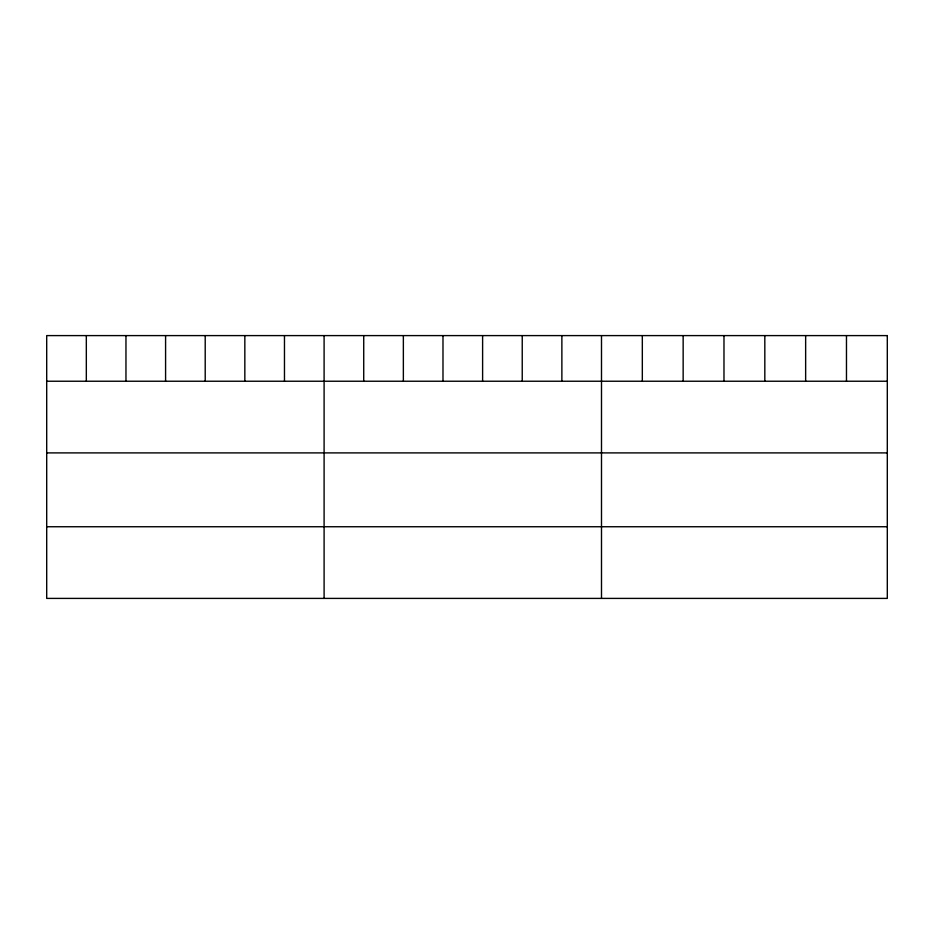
<?xml version="1.0" encoding="UTF-8"?>
<svg xmlns="http://www.w3.org/2000/svg" width="934" height="934" viewBox="0 0 934 934"><rect width="100%" height="100%" fill="white"/><g stroke="black" fill="none" stroke-linecap="round" stroke-linejoin="round"><path stroke-width="1.4" d="M46.7 381.235L887.3 381.235M46.7 452.897L887.3 452.897M46.7 526.741L887.3 526.741M846.473 335.598L846.473 381.235M805.645 335.598L805.645 381.235M764.818 335.598L764.818 381.235M723.978 335.598L723.978 381.235M683.151 335.598L683.151 381.235M642.323 335.598L642.323 381.235M601.496 335.598L601.496 598.402M561.871 335.598L561.871 381.235M522.234 335.598L522.234 381.235M482.609 335.598L482.609 381.235M442.985 335.598L442.985 381.235M403.36 335.598L403.36 381.235M363.723 335.598L363.723 381.235M324.098 335.598L324.098 598.402M284.473 335.598L284.473 381.235M244.836 335.598L244.836 381.235M205.211 335.598L205.211 381.235M165.587 335.598L165.587 381.235M125.962 335.598L125.962 381.235M86.325 335.598L86.325 381.235M887.3 335.598L46.7 335.598L46.7 598.402L887.3 598.402L887.3 335.598"/></g></svg>
